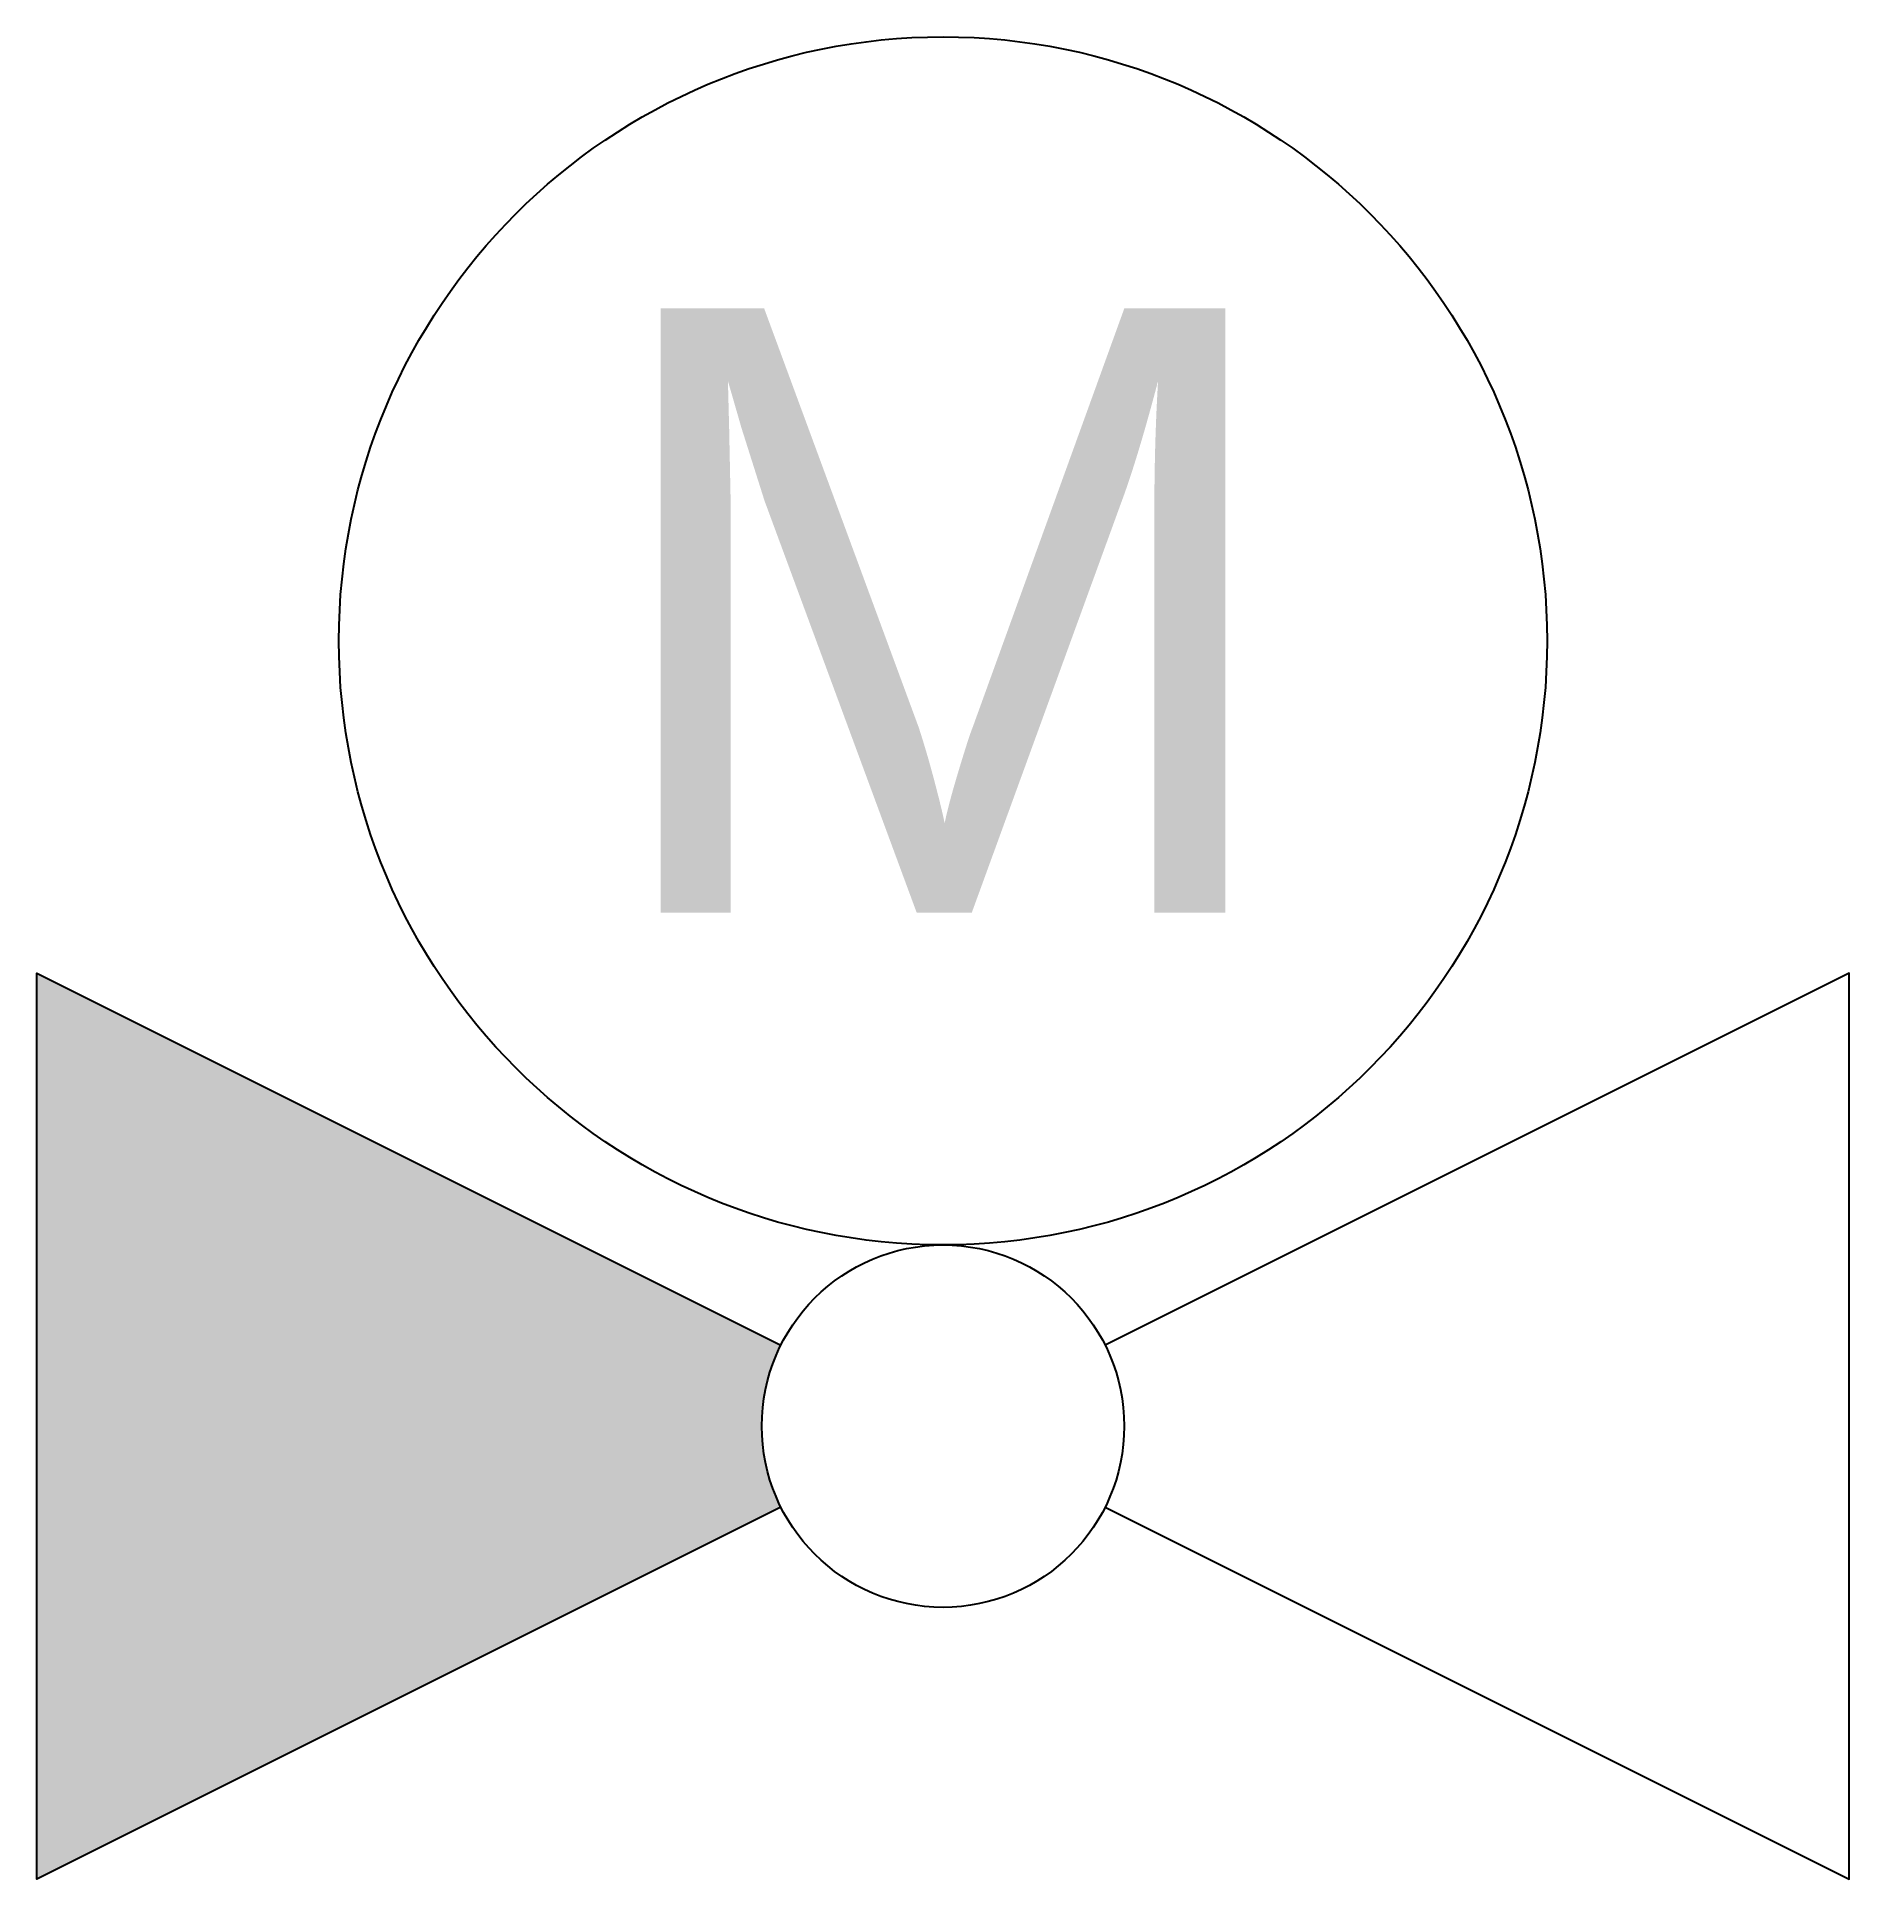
# Model space of a CAD drawing. Header units: millimetres. Extents: x -150 to 150, y -75 to 230.
import ezdxf
from ezdxf.enums import TextEntityAlignment as Align

# ---------------------------------------------------------------- set-up
doc = ezdxf.new("R2010")
doc.units = ezdxf.units.MM
doc.styles.add('EHS_Text', font='arial.ttf')

msp = doc.modelspace()

# ---------------------------------------------------------------- hatches: boundary and pattern name
at = {"linetype": 'ByBlock', "lineweight": -2}
h = msp.add_hatch(color=0, dxfattribs=at)
h.dxf.hatch_style = 1
h.paths.add_polyline_path([(-26.83, 13.42), (-150, 75), (-150, -75), (-26.83, -13.42, -0.116434), (-30, 0, -0.116434)])

# ---------------------------------------------------------------- linework, layer by layer
at = {"color": 0, "linetype": 'ByBlock', "lineweight": -2}
for points in [[(-26.83, -13.42), (-150, -75), (-150, 75), (-26.83, 13.42)], [(26.83, -13.42), (150, -75), (150, 75), (26.83, 13.42)]]:
    msp.add_lwpolyline(points, dxfattribs=at)
for centre, radius in [((0, 130), 100), ((0, 0), 30)]:
    msp.add_circle(centre, radius, dxfattribs=at)

# ---------------------------------------------------------------- texts
at = {"color": 0, "linetype": 'ByBlock', "lineweight": -2, "style": 'EHS_Text'}
msp.add_text('M', height=100, dxfattribs=at).set_placement((0, 85.03), align=Align.CENTER)

doc.saveas('drawing.dxf')
